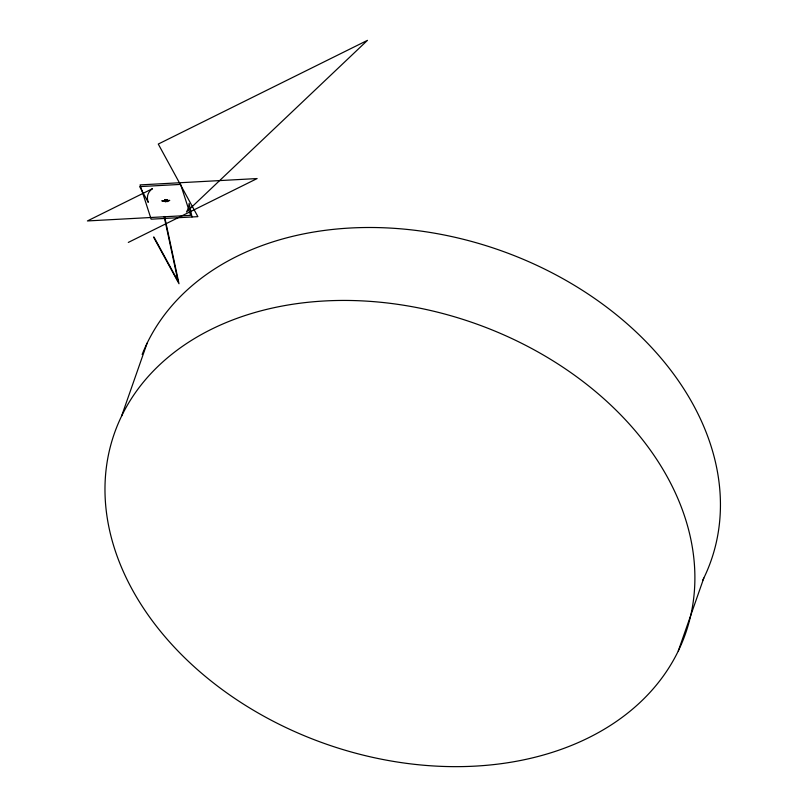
<?xml version="1.0" encoding="UTF-8"?>
<svg xmlns="http://www.w3.org/2000/svg" width="807" height="807" viewBox="0 0 807 807"><rect width="100%" height="100%" fill="white"/><g stroke="black" fill="none" stroke-linecap="round" stroke-linejoin="round"><path stroke-width="1.21" d="M165.788 201.014C167.997 197.987 165.97 204.201 165.728 200.307M166 201.004L165.667 200.469M121.585 416.079L147.126 343.146M678.273 650.997A302.605 223.105 19.3 0 0 345.295 300.436A302.605 223.105 19.3 0 0 176.219 649.191A302.605 223.105 19.3 0 0 678.273 650.997L703.815 578.064M165.142 199.672L164.88 200.832A1.453 1.069 19.3 0 0 165.919 201.73L161.783 200.812C164.174 200.741 169.359 201.316 165.506 199.652M165.758 200.287L166.686 200.58L166.464 199.793L165.042 199.581L166.575 199.591A1.574 1.16 19.3 0 1 167.533 200.267L167.715 200.59M165.627 200.661L166.202 200.479M128.303 242.423L257.12 178.559L140.085 184.904L151.141 219.181L197.886 216.649L158.273 144.06L367.467 40.35L186.498 212.009L188.566 207.964L189.11 203.435L192.016 216.972M166.656 200.55L169.732 200.388L167.271 201.609A1.453 1.069 19.3 0 0 167.644 200.872L167.432 200.297A1.453 1.069 19.3 0 0 166.545 199.682L165.001 199.773L165.465 201.225L166.121 201.185M153.986 237.076L178.004 281.098L164.154 216.508M153.582 237.157L179.003 283.741L164.578 216.518M142.153 354.475A302.605 223.105 19.3 0 1 516.853 256.676A302.605 223.105 19.3 0 1 702.746 580.233M152.412 188.717L87.408 220.947L190.603 215.348L180.627 184.4L139.672 186.619L148.256 202.345A19.307 14.233 19.3 0 1 152.412 188.717"/></g></svg>
